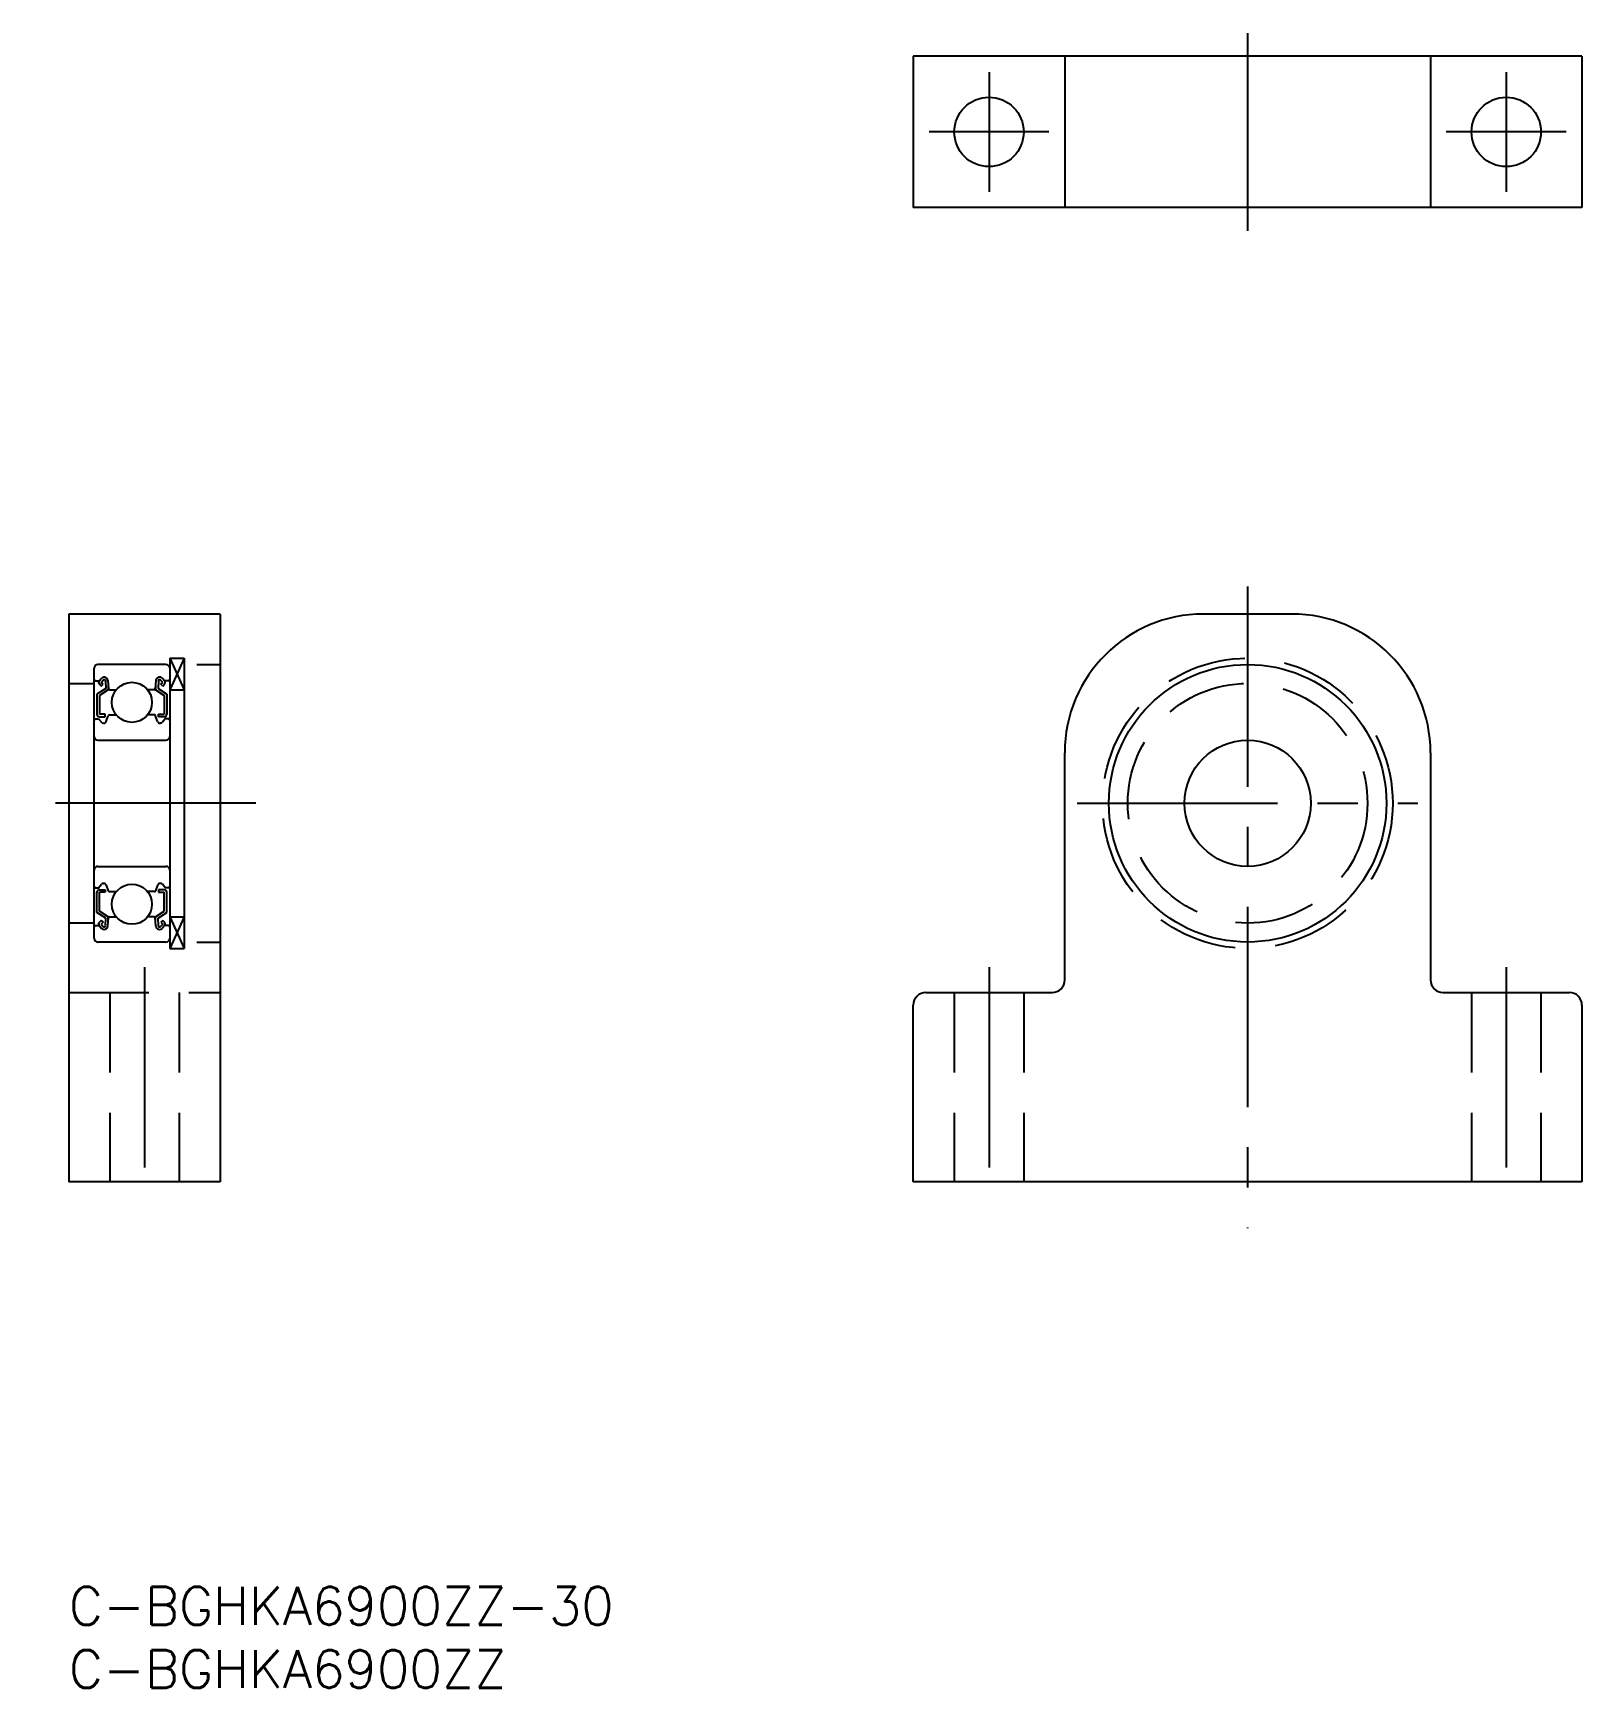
# Model space of a CAD drawing. Extents: x -3 to 120, y -8 to 123.
import ezdxf
from ezdxf.enums import TextEntityAlignment as Align

# ---------------------------------------------------------------- set-up
doc = ezdxf.new("R2010")
doc.units = 0
doc.header["$LTSCALE"] = 0.5
doc.linetypes.add('CENTER', pattern=[50.8, 31.75, -6.35, 6.35, -6.35])
doc.linetypes.add('DASHED', pattern=[19.05, 12.7, -6.35])
doc.layers.get('0').update_dxf_attribs({"linetype": 'CONTINUOUS'})
doc.layers.add('CENTER', color=1, linetype='CENTER')
doc.styles.get("Standard").update_dxf_attribs({"font": 'txt.shx', "height": 3, "bigfont": 'bigfont.shx'})

msp = doc.modelspace()

# ---------------------------------------------------------------- linework, layer by layer
at = {"color": 7, "linetype": 'CONTINUOUS'}
for p, q in [((119.94, 121.33), (66.94, 121.33)), ((66.94, 121.33), (66.94, 109.33)), ((78.94, 121.33), (78.94, 109.33)), ((107.94, 121.33), (107.94, 109.33)), ((119.94, 121.33), (119.94, 109.33)), ((119.94, 109.33), (66.94, 109.33)), ((0, 77.12), (0, 32.12)), ((12, 77.12), (0, 77.12)), ((12, 77.12), (12, 32.12)), ((96.94, 77.12), (89.94, 77.12)), ((8, 73.62), (8, 50.62)), ((8, 73.62), (9.15, 73.62)), ((9.15, 73.62), (9.15, 50.62)), ((2, 51.42), (2, 72.82)), ((7.7, 73.12), (2.3, 73.12)), ((10.15, 73.12), (12, 73.12)), ((0, 71.62), (2, 71.62)), ((2.1, 71.82), (2.41, 71.82)), ((2.93, 71.22), (2.23, 70.78)), ((2.41, 71.82), (2.57, 72.01)), ((2.56, 71.41), (2.42, 71.55)), ((3.13, 71.11), (2.43, 70.67)), ((2.56, 71.69), (2.72, 71.88)), ((2.71, 71.55), (2.56, 71.69)), ((2.56, 71.41), (2.71, 71.55)), ((2.9, 71.82), (2.93, 71.22)), ((3.1, 71.84), (3.15, 71.21)), ((3.13, 71.46), (3.13, 71.11)), ((3.25, 71.12), (3.77, 71.12)), ((6.75, 71.12), (6.23, 71.12)), ((6.9, 71.84), (6.85, 71.21)), ((6.87, 71.46), (6.87, 71.11)), ((6.87, 71.11), (7.57, 70.67)), ((7.1, 71.82), (7.07, 71.22)), ((7.07, 71.22), (7.77, 70.78)), ((7.44, 71.69), (7.28, 71.88)), ((7.29, 71.55), (7.44, 71.69)), ((7.44, 71.41), (7.29, 71.55)), ((7.59, 71.82), (7.43, 72.01)), ((7.44, 71.41), (7.58, 71.55)), ((7.9, 71.82), (7.59, 71.82)), ((8, 71.12), (9.15, 71.12)), ((2.23, 70.78), (2.23, 69.17)), ((2.43, 70.67), (2.43, 69.17)), ((7.57, 70.67), (7.57, 69.17)), ((7.77, 70.78), (7.77, 69.17)), ((2.1, 68.82), (2.35, 68.82)), ((2.35, 68.82), (2.58, 68.54)), ((2.88, 69.17), (2.43, 69.17)), ((2.43, 68.97), (2.88, 68.97)), ((2.74, 68.47), (2.77, 68.47)), ((2.88, 68.97), (2.88, 69.17)), ((2.96, 68.6), (3.13, 69.06)), ((3.22, 69.12), (3.77, 69.12)), ((6.78, 69.12), (6.23, 69.12)), ((7.04, 68.6), (6.87, 69.06)), ((7.12, 68.97), (7.12, 69.17)), ((7.12, 69.17), (7.57, 69.17)), ((7.57, 68.97), (7.12, 68.97)), ((7.26, 68.47), (7.23, 68.47)), ((7.65, 68.82), (7.42, 68.54)), ((7.9, 68.82), (7.65, 68.82)), ((2.3, 67.12), (7.7, 67.12)), ((78.94, 48.12), (78.94, 66.12)), ((107.94, 66.12), (107.94, 48.12)), ((2.3, 57.12), (7.7, 57.12)), ((2.1, 55.42), (2.35, 55.42)), ((2.35, 55.42), (2.58, 55.7)), ((2.43, 55.27), (2.88, 55.27)), ((2.74, 55.77), (2.77, 55.77)), ((2.88, 55.27), (2.88, 55.07)), ((2.96, 55.64), (3.13, 55.19)), ((3.22, 55.12), (3.77, 55.12)), ((6.78, 55.12), (6.23, 55.12)), ((7.04, 55.64), (6.87, 55.19)), ((7.12, 55.27), (7.12, 55.07)), ((7.57, 55.27), (7.12, 55.27)), ((7.26, 55.77), (7.23, 55.77)), ((7.65, 55.42), (7.42, 55.7)), ((7.9, 55.42), (7.65, 55.42)), ((2.23, 53.46), (2.23, 55.07)), ((2.43, 53.57), (2.43, 55.07)), ((2.88, 55.07), (2.43, 55.07)), ((7.12, 55.07), (7.57, 55.07)), ((7.57, 53.57), (7.57, 55.07)), ((7.77, 53.46), (7.77, 55.07)), ((2, 52.62), (0, 52.62)), ((2.93, 53.02), (2.23, 53.46)), ((2.56, 52.83), (2.42, 52.69)), ((3.13, 53.13), (2.43, 53.57)), ((2.56, 52.83), (2.71, 52.69)), ((2.71, 52.69), (2.56, 52.55)), ((2.56, 52.55), (2.72, 52.36)), ((2.9, 52.42), (2.93, 53.02)), ((3.1, 52.4), (3.15, 53.03)), ((3.13, 52.79), (3.13, 53.13)), ((3.25, 53.12), (3.77, 53.12)), ((6.75, 53.12), (6.23, 53.12)), ((6.9, 52.4), (6.85, 53.03)), ((6.87, 53.13), (7.57, 53.57)), ((6.87, 52.79), (6.87, 53.13)), ((7.07, 53.02), (7.77, 53.46)), ((7.1, 52.42), (7.07, 53.02)), ((7.44, 52.55), (7.28, 52.36)), ((7.44, 52.83), (7.29, 52.69)), ((7.29, 52.69), (7.44, 52.55)), ((7.44, 52.83), (7.58, 52.69)), ((8, 53.12), (9.15, 53.12)), ((2.1, 52.42), (2.41, 52.42)), ((2.41, 52.42), (2.57, 52.23)), ((7.59, 52.42), (7.43, 52.23)), ((7.9, 52.42), (7.59, 52.42)), ((7.7, 51.12), (2.3, 51.12)), ((8, 50.62), (9.15, 50.62)), ((10.15, 51.12), (12, 51.12)), ((66.94, 32.12), (66.94, 46.12)), ((67.94, 47.12), (77.94, 47.12)), ((108.94, 47.12), (118.94, 47.12)), ((119.94, 46.12), (119.94, 32.12)), ((12, 32.12), (0, 32.12)), ((119.94, 32.12), (66.94, 32.12))]:
    msp.add_line(p, q, dxfattribs=at)
at = {"color": 3, "linetype": 'CONTINUOUS'}
for p, q in [((8, 73.62), (9.15, 71.12)), ((9.15, 73.62), (8, 71.12)), ((8, 53.12), (9.15, 50.62)), ((9.15, 53.12), (8, 50.62))]:
    msp.add_line(p, q, dxfattribs=at)
at = {"color": 3, "linetype": 'DASHED'}
for p, q in [((0, 47.12), (12, 47.12)), ((3.25, 47.12), (3.25, 32.12)), ((8.75, 47.12), (8.75, 32.12)), ((70.19, 47.12), (70.19, 32.12)), ((75.69, 47.12), (75.69, 32.12)), ((111.19, 47.12), (111.19, 32.12)), ((116.69, 47.12), (116.69, 32.12))]:
    msp.add_line(p, q, dxfattribs=at)
at = {"color": 7, "linetype": 'CONTINUOUS'}
for centre, radius in [((72.94, 115.33), 2.75), ((113.94, 115.33), 2.75), ((93.44, 62.12), 11), ((5, 70.12), 1.59), ((93.44, 62.12), 5), ((5, 54.12), 1.59)]:
    msp.add_circle(centre, radius, dxfattribs=at)
at = {"color": 3, "linetype": 'DASHED'}
for radius in [11.5, 9.5]:
    msp.add_circle((93.44, 62.12), radius, dxfattribs=at)
at = {"color": 7, "linetype": 'CONTINUOUS'}
for centre, radius, start, end in [((89.94, 66.12), 11, 90, 180), ((96.94, 66.12), 11, 0, 90), ((2.3, 72.82), 0.3, 90, 180), ((7.7, 72.82), 0.3, 360, 90), ((2.1, 71.92), 0.1, 180, 270), ((2.56, 71.69), 0.2, 139.9921, 225), ((2.8, 71.82), 0.3, 4.9357, 139.9921), ((2.8, 71.82), 0.1, 3.0863, 139.9614), ((3.25, 71.22), 0.1, 184.9357, 269.9989), ((6.75, 71.22), 0.1, 270.0011, 355.0643), ((7.2, 71.82), 0.3, 40.0079, 175.0643), ((7.2, 71.82), 0.1, 40.0386, 176.9137), ((7.44, 71.69), 0.2, 315, 40.0079), ((7.9, 71.92), 0.1, 270, 360), ((2.1, 68.72), 0.1, 90, 180), ((2.43, 69.17), 0.2, 180, 270), ((2.74, 68.67), 0.2, 219.9859, 270), ((2.77, 68.67), 0.2, 270, 340.0568), ((3.22, 69.02), 0.1, 90, 160.0568), ((6.78, 69.02), 0.1, 19.9432, 90), ((7.23, 68.67), 0.2, 199.9432, 270), ((7.26, 68.67), 0.2, 270, 320.0141), ((7.57, 69.17), 0.2, 270, 0), ((7.9, 68.72), 0.1, 360, 90), ((2.3, 67.42), 0.3, 180, 270), ((7.7, 67.42), 0.3, 270, 360), ((2.3, 56.82), 0.3, 90, 180), ((7.7, 56.82), 0.3, 0, 90), ((2.1, 55.52), 0.1, 180, 270), ((2.43, 55.07), 0.2, 90, 180), ((2.74, 55.57), 0.2, 90, 140.0141), ((2.77, 55.57), 0.2, 19.9432, 90), ((3.22, 55.22), 0.1, 199.9432, 270), ((6.78, 55.22), 0.1, 270, 340.0568), ((7.23, 55.57), 0.2, 90, 160.0568), ((7.26, 55.57), 0.2, 39.9859, 90), ((7.57, 55.07), 0.2, 0, 90), ((7.9, 55.52), 0.1, 270, 0), ((2.56, 52.55), 0.2, 135, 220.0079), ((3.25, 53.02), 0.1, 90.0011, 175.0643), ((6.75, 53.02), 0.1, 4.9357, 89.9989), ((7.44, 52.55), 0.2, 319.9921, 45), ((2.1, 52.32), 0.1, 90, 180), ((2.3, 51.42), 0.3, 180, 270), ((2.8, 52.42), 0.3, 220.0079, 355.0643), ((2.8, 52.42), 0.1, 220.0386, 356.9137), ((7.2, 52.42), 0.3, 184.9357, 319.9921), ((7.2, 52.42), 0.1, 183.0863, 319.9614), ((7.7, 51.42), 0.3, 270, 0), ((7.9, 52.32), 0.1, 0, 90), ((77.94, 48.12), 1, 270, 0), ((108.94, 48.12), 1, 180, 270), ((67.94, 46.12), 1, 90, 180), ((118.94, 46.12), 1, 0, 90)]:
    msp.add_arc(centre, radius, start, end, dxfattribs=at)
at = {"layer": 'CENTER', "color": 1, "linetype": 'CENTER'}
for p, q in [((93.44, 123.17), (93.44, 107.5)), ((72.94, 120.08), (72.94, 110.58)), ((113.94, 120.08), (113.94, 110.58)), ((77.69, 115.33), (68.19, 115.33)), ((118.69, 115.33), (109.19, 115.33)), ((93.44, 79.3), (93.44, 28.44)), ((14.83, 62.12), (-2.83, 62.12)), ((79.94, 62.12), (106.94, 62.12)), ((6, 49.12), (6, 30.12)), ((72.94, 49.12), (72.94, 30.12)), ((113.94, 49.12), (113.94, 30.12))]:
    msp.add_line(p, q, dxfattribs=at)

# ---------------------------------------------------------------- texts
at = {"color": 7, "linetype": 'CONTINUOUS'}
for s, p in [('C-BGHKA6900ZZ-30', (0, 0)), ('C-BGHKA6900ZZ', (0, -5))]:
    msp.add_text(s, height=3, dxfattribs=at).set_placement(p, align=Align.TOP_LEFT)

doc.saveas('drawing.dxf')
